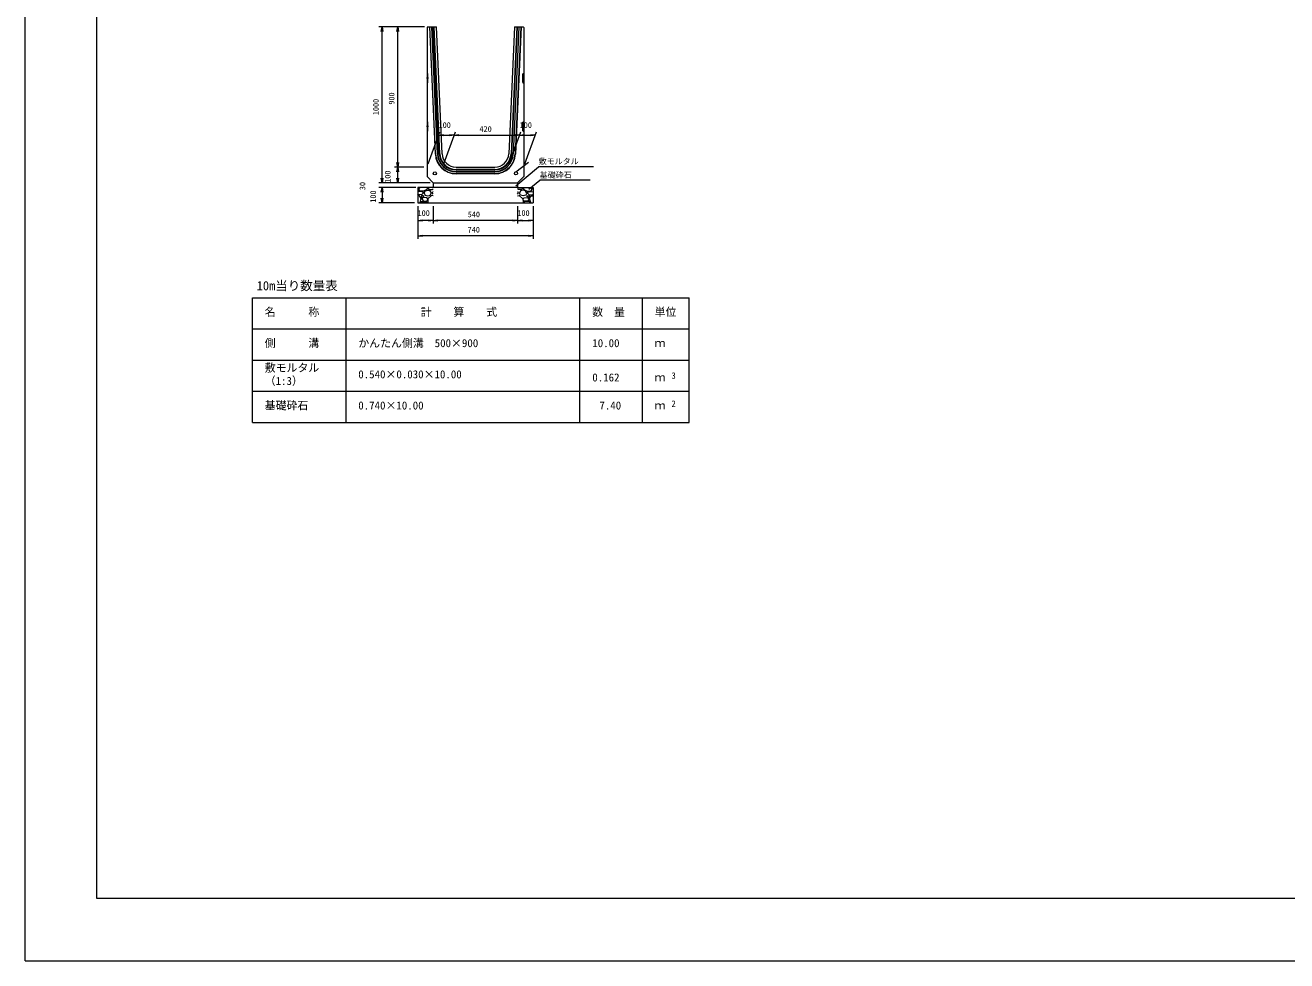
# Model space of a CAD drawing. Units: millimetres, scale not verified. Extents: x 0 to 84100, y 0 to 59400.
# Drawn here: x 0 to 40444, y 0 to 30000 of the extents above; entities that cross this region are included whole.
import ezdxf
from ezdxf.enums import TextEntityAlignment as Align

# ---------------------------------------------------------------- set-up
doc = ezdxf.new("R2010")
doc.units = ezdxf.units.MM
doc.header["$LTSCALE"] = 100
doc.linetypes.add('USER1', pattern=[19, 12.7, -6.3])
for name, color, linetype, lineweight in [('D-MTR-FRAM（材料表図枠）', 2, 'Continuous', 18), ('D-STR-DIM（寸法）', 7, 'Continuous', 18), ('D-STR-HTXT（旗揚げ）', 7, 'Continuous', 18), ('D-STR-STR1（構造物）', 7, 'Continuous', 18), ('D-STR-STRn（構造物）', 7, 'Continuous', 18), ('D-STR（構造物外形線）', 1, 'Continuous', 18), ('D-TTL(外枠）', 2, 'Continuous', 18), ('DEFPOINTS_2', 8, 'Continuous', 18)]:
    doc.layers.add(name, color=color, linetype=linetype, lineweight=lineweight)
for name, color, linetype in [('D-MTR-TXT(文字列）', 7, 'Continuous'), ('D-MTR（材料表タイトル）', 7, 'Continuous'), ('D-STR-TXT（文字）', 7, 'Continuous')]:
    doc.layers.add(name, color=color, linetype=linetype)
doc.styles.add('ＭＳ ゴシック', font='')
doc.styles.get('ＭＳ ゴシック').set_extended_font_data('MS Gothic')

msp = doc.modelspace()

# ---------------------------------------------------------------- linework, layer by layer
at = {"layer": 'D-MTR-FRAM（材料表図枠）'}
for p, q in [((7284.6, 21260.4), (21284.6, 21260.4)), ((7284.6, 17260.4), (7284.6, 21260.4)), ((10284.6, 17260.4), (10284.6, 21260.4)), ((17784.6, 17260.4), (17784.6, 21260.4)), ((19784.6, 18060.4), (19784.6, 21260.4)), ((19784.6, 17260.4), (19784.6, 21260.4)), ((21284.6, 17260.4), (21284.6, 21260.4)), ((7284.6, 20260.4), (21284.6, 20260.4)), ((7284.6, 19260.4), (21284.6, 19260.4)), ((7284.6, 18260.4), (21284.6, 18260.4)), ((7284.6, 17260.4), (21284.6, 17260.4))]:
    msp.add_line(p, q, dxfattribs=at)
at = {"layer": 'D-STR-DIM（寸法）'}
for p, q in [((12801.4, 29950), (11337.8, 29950)), ((11412.8, 29800), (11437.8, 29950)), ((11437.8, 29950), (11462.8, 29800)), ((11437.8, 29950), (11437.8, 29800)), ((12801.4, 29950), (11840.8, 29950)), ((11915.8, 29800), (11940.8, 29950)), ((11940.8, 29950), (11965.8, 29800)), ((11940.8, 29950), (11940.8, 29800)), ((11437.8, 25100), (11437.8, 29800)), ((11940.8, 25600), (11940.8, 29800)), ((12917.8, 25550), (13291.3, 26576.1)), ((13254.9, 26476.1), (13404.9, 26501.1)), ((13404.9, 26451.1), (13254.9, 26476.1)), ((13254.9, 26476.1), (13404.9, 26476.1)), ((13404.9, 26476.1), (13604.9, 26476.1)), ((13417.8, 25550), (13791.3, 26576.1)), ((13417.8, 25550), (13791.3, 26576.1)), ((13604.9, 26501.1), (13754.9, 26476.1)), ((13754.9, 26476.1), (13604.9, 26451.1)), ((13754.9, 26476.1), (13604.9, 26476.1)), ((13754.9, 26476.1), (13904.9, 26501.1)), ((13904.9, 26451.1), (13754.9, 26476.1)), ((13754.9, 26476.1), (13904.9, 26476.1)), ((13904.9, 26476.1), (15704.9, 26476.1)), ((15517.8, 25550), (15891.3, 26576.1)), ((15517.8, 25550), (15891.3, 26576.1)), ((15704.9, 26501.1), (15854.9, 26476.1)), ((15854.9, 26476.1), (15704.9, 26451.1)), ((15854.9, 26476.1), (15704.9, 26476.1)), ((15854.9, 26476.1), (16004.9, 26501.1)), ((16004.9, 26451.1), (15854.9, 26476.1)), ((15854.9, 26476.1), (16004.9, 26476.1)), ((16004.9, 26476.1), (16204.9, 26476.1)), ((16017.8, 25550), (16391.3, 26576.1)), ((16204.9, 26501.1), (16354.9, 26476.1)), ((16354.9, 26476.1), (16204.9, 26451.1)), ((16354.9, 26476.1), (16204.9, 26476.1)), ((11940.8, 25450), (11915.8, 25600)), ((11965.8, 25600), (11940.8, 25450)), ((11940.8, 25450), (11940.8, 25600)), ((11437.8, 24950), (11412.8, 25100)), ((11437.8, 24950), (11412.8, 25100)), ((11437.8, 25100), (11437.8, 25250)), ((11462.8, 25100), (11437.8, 24950)), ((11437.8, 24950), (11437.8, 25100)), ((11462.8, 25100), (11437.8, 24950)), ((11437.8, 24950), (11437.8, 25100)), ((12781.4, 25450), (11840.8, 25450)), ((12781.4, 25450), (11840.8, 25450)), ((11915.8, 25300), (11940.8, 25450)), ((11940.8, 24950), (11915.8, 25100)), ((11940.8, 25450), (11965.8, 25300)), ((11940.8, 25450), (11940.8, 25300)), ((11940.8, 25100), (11940.8, 25300)), ((11965.8, 25100), (11940.8, 24950)), ((11940.8, 24950), (11940.8, 25100)), ((12981.4, 24950), (11337.8, 24950)), ((12781.4, 24950), (11337.8, 24950)), ((12481.4, 24800), (11337.8, 24800)), ((12526.4, 24800), (11337.8, 24800)), ((11412.8, 24650), (11437.8, 24800)), ((11412.8, 24650), (11437.8, 24800)), ((11437.8, 24800), (11462.8, 24650)), ((11437.8, 24800), (11437.8, 24650)), ((11437.8, 24800), (11462.8, 24650)), ((11437.8, 24800), (11437.8, 24650)), ((12781.4, 24950), (11840.8, 24950)), ((12481.4, 24300), (11337.8, 24300)), ((11437.8, 24300), (11412.8, 24450)), ((11437.8, 24650), (11437.8, 24500)), ((11437.8, 24650), (11437.8, 24450)), ((11462.8, 24450), (11437.8, 24300)), ((11437.8, 24300), (11437.8, 24450)), ((12581.4, 24200), (12581.4, 23146.5)), ((12581.4, 24200), (12581.4, 23638.9)), ((13081.4, 24200), (13081.4, 23638.9)), ((13081.4, 24200), (13081.4, 23638.9)), ((15781.4, 24200), (15781.4, 23638.9)), ((15781.4, 24200), (15781.4, 23638.9)), ((16281.4, 24200), (16281.4, 23638.9)), ((16281.4, 24200), (16281.4, 23146.5)), ((12581.4, 23738.9), (12731.4, 23763.9)), ((12731.4, 23713.9), (12581.4, 23738.9)), ((12581.4, 23738.9), (12731.4, 23738.9)), ((12931.4, 23738.9), (12731.4, 23738.9)), ((12931.4, 23763.9), (13081.4, 23738.9)), ((13081.4, 23738.9), (12931.4, 23713.9)), ((13081.4, 23738.9), (12931.4, 23738.9)), ((13081.4, 23738.9), (13231.4, 23763.9)), ((13231.4, 23713.9), (13081.4, 23738.9)), ((13081.4, 23738.9), (13231.4, 23738.9)), ((15631.4, 23738.9), (13231.4, 23738.9)), ((15631.4, 23763.9), (15781.4, 23738.9)), ((15781.4, 23738.9), (15631.4, 23713.9)), ((15781.4, 23738.9), (15631.4, 23738.9)), ((15781.4, 23738.9), (15931.4, 23763.9)), ((15931.4, 23713.9), (15781.4, 23738.9)), ((15781.4, 23738.9), (15931.4, 23738.9)), ((15931.4, 23738.9), (16131.4, 23738.9)), ((16131.4, 23763.9), (16281.4, 23738.9)), ((16281.4, 23738.9), (16131.4, 23713.9)), ((16281.4, 23738.9), (16131.4, 23738.9)), ((12581.4, 23246.5), (12731.4, 23271.5)), ((12731.4, 23221.5), (12581.4, 23246.5)), ((12581.4, 23246.5), (12731.4, 23246.5)), ((16131.4, 23246.5), (12731.4, 23246.5)), ((16131.4, 23271.5), (16281.4, 23246.5)), ((16281.4, 23246.5), (16131.4, 23221.5)), ((16281.4, 23246.5), (16131.4, 23246.5))]:
    msp.add_line(p, q, dxfattribs=at)
at = {"layer": 'D-STR-HTXT（旗揚げ）'}
for p, q in [((15731.4, 25300), (16137.7, 25603.5)), ((15725.9, 24846.5), (16460.2, 25463.5)), ((18212.8, 25463.5), (16460.2, 25463.5)), ((16149.8, 24738.8), (16493.7, 25027.1)), ((18110.6, 25027.1), (16493.7, 25027.1))]:
    msp.add_line(p, q, dxfattribs=at)
at = {"layer": 'D-STR-STR1（構造物）'}
for p, q in [((12911.4, 28437.5), (12881.4, 28457.5)), ((12911.4, 28162.5), (12911.4, 28437.5)), ((15951.4, 28437.5), (15981.4, 28457.5)), ((15951.4, 28162.5), (15951.4, 28437.5)), ((12911.4, 28162.5), (12881.4, 28142.5)), ((15951.4, 28162.5), (15981.4, 28142.5)), ((12911.4, 26887.5), (12881.4, 26907.5)), ((12911.4, 26612.5), (12911.4, 26887.5)), ((15951.4, 26887.5), (15981.4, 26907.5)), ((15951.4, 26612.5), (15951.4, 26887.5)), ((12911.4, 26612.5), (12881.4, 26592.5)), ((15951.4, 26612.5), (15981.4, 26592.5))]:
    msp.add_line(p, q, dxfattribs=at)
at = {"layer": 'D-STR-STR1（構造物）', "linetype": 'USER1'}
for p, q in [((12928.4, 28300), (12867.4, 28300)), ((15934.4, 28300), (15995.4, 28300)), ((12928.4, 26750), (12867.4, 26750)), ((15934.4, 26750), (15995.4, 26750))]:
    msp.add_line(p, q, dxfattribs=at)
at = {"layer": 'D-STR-STR1（構造物）'}
for centre in [(13131.4, 25250), (15731.4, 25250)]:
    msp.add_circle(centre, 50, dxfattribs=at)
at = {"layer": 'D-STR-STRn（構造物）'}
for p, q in [((13081.4, 24800), (12581.4, 24800)), ((12581.4, 24800), (12581.4, 24300)), ((12581.4, 24756.5), (12637.7, 24800)), ((12612.3, 24744.8), (12662, 24800)), ((12648.3, 24684.5), (12613.3, 24744.5)), ((12772, 24675.8), (12647, 24685.8)), ((12877.5, 24729.4), (12772.5, 24674.4)), ((12792.2, 24619.7), (12822.2, 24689.7)), ((12822.3, 24689.8), (12902.3, 24714.8)), ((12897.5, 24799.7), (12877.5, 24729.7)), ((12902.1, 24714.7), (12982.1, 24684.7)), ((12914.5, 24800), (12941.5, 24735.9)), ((12942, 24734.5), (13047, 24729.5)), ((12982.4, 24684.6), (13012.4, 24619.6)), ((13047.3, 24730.1), (13081.4, 24756.5)), ((13081.4, 24950), (13081.4, 24800)), ((15781.4, 24800), (13081.4, 24800)), ((15781.4, 24950), (15781.4, 24800)), ((15781.4, 24800), (16281.4, 24800)), ((15815.5, 24730.1), (15781.4, 24756.5)), ((15920.8, 24734.5), (15815.8, 24729.5)), ((15880.5, 24684.6), (15850.5, 24619.6)), ((15960.7, 24714.7), (15880.7, 24684.7)), ((15948.3, 24800), (15921.4, 24735.9)), ((16040.5, 24689.8), (15960.5, 24714.8)), ((15965.4, 24799.7), (15985.4, 24729.7)), ((15985.3, 24729.4), (16090.3, 24674.4)), ((16070.7, 24619.7), (16040.7, 24689.7)), ((16090.9, 24675.8), (16215.9, 24685.8)), ((16250.5, 24744.8), (16200.9, 24800)), ((16214.6, 24684.5), (16249.6, 24744.5)), ((16281.4, 24756.5), (16225.1, 24800)), ((16281.4, 24800), (16281.4, 24300)), ((12657.7, 24669.2), (12581.4, 24661.2)), ((12602.1, 24561.4), (12581.4, 24584)), ((12642.4, 24529.3), (12581.4, 24534.4)), ((12581.4, 24300), (16281.4, 24300)), ((12716.9, 24570.1), (12601.9, 24560.1)), ((12637.7, 24300), (12657.3, 24315.1)), ((12698.4, 24440.1), (12643.4, 24530.1)), ((12757.1, 24645.1), (12657.1, 24670.1)), ((12657.3, 24314.6), (12697.3, 24439.6)), ((12662, 24300), (12702.3, 24344.8)), ((12692.1, 24524.8), (12712.1, 24474.8)), ((12727.2, 24539.6), (12692.2, 24524.6)), ((12702.3, 24344.8), (12832.3, 24344.8)), ((12712.1, 24474.9), (12787.1, 24519.9)), ((12712.1, 24430), (12752.1, 24370)), ((12762.3, 24479.8), (12712.3, 24429.8)), ((12762.3, 24619.8), (12717.3, 24569.8)), ((12787.4, 24519.9), (12727.4, 24539.9)), ((12752.4, 24369.6), (12877.4, 24354.6)), ((12762.3, 24619.5), (12757.3, 24644.5)), ((12862.9, 24465.1), (12762.9, 24480.1)), ((12786.8, 24619.9), (12816.8, 24549.9)), ((12816.9, 24549.4), (12901.9, 24524.4)), ((12832.1, 24345.9), (12897.1, 24300.9)), ((12903.3, 24428.7), (12863.3, 24463.7)), ((12877.4, 24354.8), (12902.4, 24399.8)), ((12901.5, 24330.9), (12914.5, 24300)), ((12907.1, 24435), (12902.1, 24330)), ((12902.3, 24399.8), (12902.3, 24429.8)), ((12902.6, 24524.5), (12987.6, 24549.5)), ((13022.4, 24539.7), (12907.4, 24434.7)), ((12987.1, 24550), (13012.1, 24620)), ((13081.4, 24534.4), (13022.4, 24539.3)), ((13081.4, 24584), (13047.1, 24621.4)), ((13047.2, 24619.9), (13062.2, 24659.9)), ((13081.4, 24661.2), (13062.7, 24659.2)), ((15781.4, 24661.2), (15800.1, 24659.2)), ((15781.4, 24584), (15815.7, 24621.4)), ((15781.4, 24534.4), (15840.4, 24539.3)), ((15815.7, 24619.9), (15800.7, 24659.9)), ((15840.4, 24539.7), (15955.4, 24434.7)), ((15875.7, 24550), (15850.7, 24620)), ((15960.3, 24524.5), (15875.3, 24549.5)), ((15961.4, 24330.9), (15948.3, 24300)), ((15955.8, 24435), (15960.8, 24330)), ((15959.5, 24428.7), (15999.5, 24463.7)), ((15985.4, 24354.8), (15960.4, 24399.8)), ((15960.5, 24399.8), (15960.5, 24429.8)), ((16045.9, 24549.4), (15960.9, 24524.4)), ((16030.7, 24345.9), (15965.7, 24300.9)), ((16110.4, 24369.6), (15985.4, 24354.6)), ((16000, 24465.1), (16100, 24480.1)), ((16160.5, 24344.8), (16030.5, 24344.8)), ((16076, 24619.9), (16046, 24549.9)), ((16075.4, 24519.9), (16135.4, 24539.9)), ((16150.7, 24474.9), (16075.7, 24519.9)), ((16100.5, 24619.5), (16105.5, 24644.5)), ((16100.5, 24619.8), (16145.5, 24569.8)), ((16100.6, 24479.8), (16150.6, 24429.8)), ((16105.7, 24645.1), (16205.7, 24670.1)), ((16150.7, 24430), (16110.7, 24370)), ((16135.6, 24539.6), (16170.6, 24524.6)), ((16145.9, 24570.1), (16260.9, 24560.1)), ((16170.7, 24524.8), (16150.7, 24474.8)), ((16200.9, 24300), (16160.5, 24344.8)), ((16164.4, 24440.1), (16219.4, 24530.1)), ((16205.5, 24314.6), (16165.5, 24439.6)), ((16205.1, 24669.2), (16281.4, 24661.2)), ((16225.1, 24300), (16205.5, 24315.1)), ((16220.4, 24529.3), (16281.4, 24534.4)), ((16260.7, 24561.4), (16281.4, 24584))]:
    msp.add_line(p, q, dxfattribs=at)
at = {"layer": 'D-STR（構造物外形線）'}
for p, q in [((12901.4, 29950), (12881.4, 29930)), ((12881.4, 29930), (12881.4, 25150)), ((12901.4, 29950), (13181.4, 29950)), ((13147.5, 25870.5), (12966.2, 29950)), ((13155, 25870.8), (12973.7, 29950)), ((13215, 25873.5), (13033.8, 29950)), ((13222.4, 25873.8), (13041.3, 29950)), ((13272.4, 25876), (13091.3, 29950)), ((13287.4, 25876.7), (13106.3, 29950)), ((13362.3, 25880), (13181.4, 29950)), ((15681.4, 29950), (15500.5, 25880)), ((15756.5, 29950), (15575.5, 25876.7)), ((15771.5, 29950), (15590.4, 25876)), ((15821.6, 29950), (15640.4, 25873.8)), ((15829.1, 29950), (15647.9, 25873.5)), ((15681.4, 29950), (15961.4, 29950)), ((15889.1, 29950), (15707.8, 25870.8)), ((15896.6, 29950), (15715.3, 25870.5)), ((15961.4, 29950), (15981.4, 29930)), ((15981.4, 29930), (15981.4, 25150)), ((12881.4, 25150), (13081.4, 24950)), ((13811.9, 25450), (15051, 25450)), ((15051, 25375), (13811.9, 25375)), ((15051, 25360), (13811.9, 25360)), ((15051, 25310), (13811.9, 25310)), ((15051, 25302.5), (13811.9, 25302.5)), ((15051, 25242.5), (13811.9, 25242.5)), ((15051, 25235), (13811.9, 25235)), ((15781.4, 24950), (15981.4, 25150)), ((13081.4, 24950), (15781.4, 24950))]:
    msp.add_line(p, q, dxfattribs=at)
for centre, radius, start, end in [((13811.9, 25900), 665, 182.5448, 270), ((13811.9, 25900), 657.5, 182.5448, 270), ((13811.9, 25900), 597.5, 182.5448, 270), ((13811.9, 25900), 590, 182.5448, 270), ((13811.9, 25900), 540, 182.5448, 270), ((13811.9, 25900), 525, 182.5448, 270), ((13811.9, 25900), 450, 182.5448, 270), ((15051, 25900), 450, 270, 357.4552), ((15051, 25900), 525, 270, 357.4552), ((15051, 25900), 540, 270, 357.4552), ((15051, 25900), 590, 270, 357.4552), ((15051, 25900), 597.5, 270, 357.4552), ((15051, 25900), 657.5, 270, 357.4552), ((15051, 25900), 665, 270, 357.4552)]:
    msp.add_arc(centre, radius, start, end, dxfattribs=at)
at = {"layer": 'D-TTL(外枠）'}
for p, q in [((2300, 2000), (2300, 57400)), ((81800, 2000), (2300, 2000))]:
    msp.add_line(p, q, dxfattribs=at)
at = {"layer": 'DEFPOINTS_2'}
for q in [(0, 59400), (84100, 0)]:
    msp.add_line((0, 0), q, dxfattribs=at)

# ---------------------------------------------------------------- texts
at = {"layer": 'D-MTR-TXT(文字列）', "style": 'ＭＳ ゴシック'}
for s, height, p in [('名\u3000\u3000\u3000称', 256.6, (7676.9, 20600.7)), ('計\u3000\u3000算\u3000\u3000式', 256.6, (12677.7, 20600.7)), ('数\u3000量', 256.6, (18176.9, 20600.7)), ('単位', 256.6, (20176.9, 20600.7)), ('側\u3000\u3000\u3000溝', 256.6, (7676.9, 19600.7)), ('かんたん側溝\u3000500×900', 256.6, (10676.9, 19600.7)), ('10.00', 256.6, (18179.6, 19600.7)), ('ｍ', 256.6, (20176.9, 19600.7)), ('敷モルタル', 256.6, (7676.9, 18810.7)), ('（1:3）', 256.6, (7676.9, 18388.5)), ('0.540×0.030×10.00', 256.6, (10676.9, 18600.7)), ('0.162', 256.6, (18179.6, 18500.7)), ('ｍ', 256.6, (20176.9, 18500.7)), ('3', 205.3, (20717.1, 18601.1)), ('基礎砕石', 256.6, (7676.9, 17600.7)), ('0.740×10.00', 256.6, (10676.9, 17600.7)), ('7.40', 256.6, (18407, 17600.7)), ('ｍ', 256.6, (20176.9, 17600.7)), ('2', 205.3, (20717.1, 17701.1))]:
    msp.add_text(s, height=height, dxfattribs=at).set_placement(p, align=Align.BOTTOM_LEFT)
at = {"layer": 'D-MTR（材料表タイトル）', "style": 'ＭＳ ゴシック'}
msp.add_text('10m当り数量表', height=293.3, dxfattribs=at).set_placement((7418.8, 21412.9), align=Align.BOTTOM_LEFT)
at = {"layer": 'D-STR-DIM（寸法）', "style": 'ＭＳ ゴシック'}
for s, p in [('1000', (11387.8, 27115.6)), ('900', (11890.8, 27454.4)), ('100', (11765.8, 24946.8)), ('30', (10957.5, 24711.9)), ('100', (11299.4, 24309.1))]:
    msp.add_text(s, height=183.3, rotation=90, dxfattribs=at).set_placement(p, align=Align.BOTTOM_LEFT)
for s, p in [('100', (13251.7, 26651.1)), ('420', (14562.5, 26526.1)), ('100', (15851.7, 26651.1)), ('100', (12578.2, 23830.3)), ('540', (14187.1, 23788.9)), ('100', (15778.2, 23830.3)), ('740', (14184, 23296.5))]:
    msp.add_text(s, height=183.3, dxfattribs=at).set_placement(p, align=Align.BOTTOM_LEFT)
at = {"layer": 'D-STR-TXT（文字）', "style": 'ＭＳ ゴシック'}
for s, p in [('敷モルタル', (16460.2, 25488.7)), ('基礎砕石', (16493.7, 25052.3))]:
    msp.add_text(s, height=183.3, dxfattribs=at).set_placement(p, align=Align.BOTTOM_LEFT)

doc.saveas('drawing.dxf')
